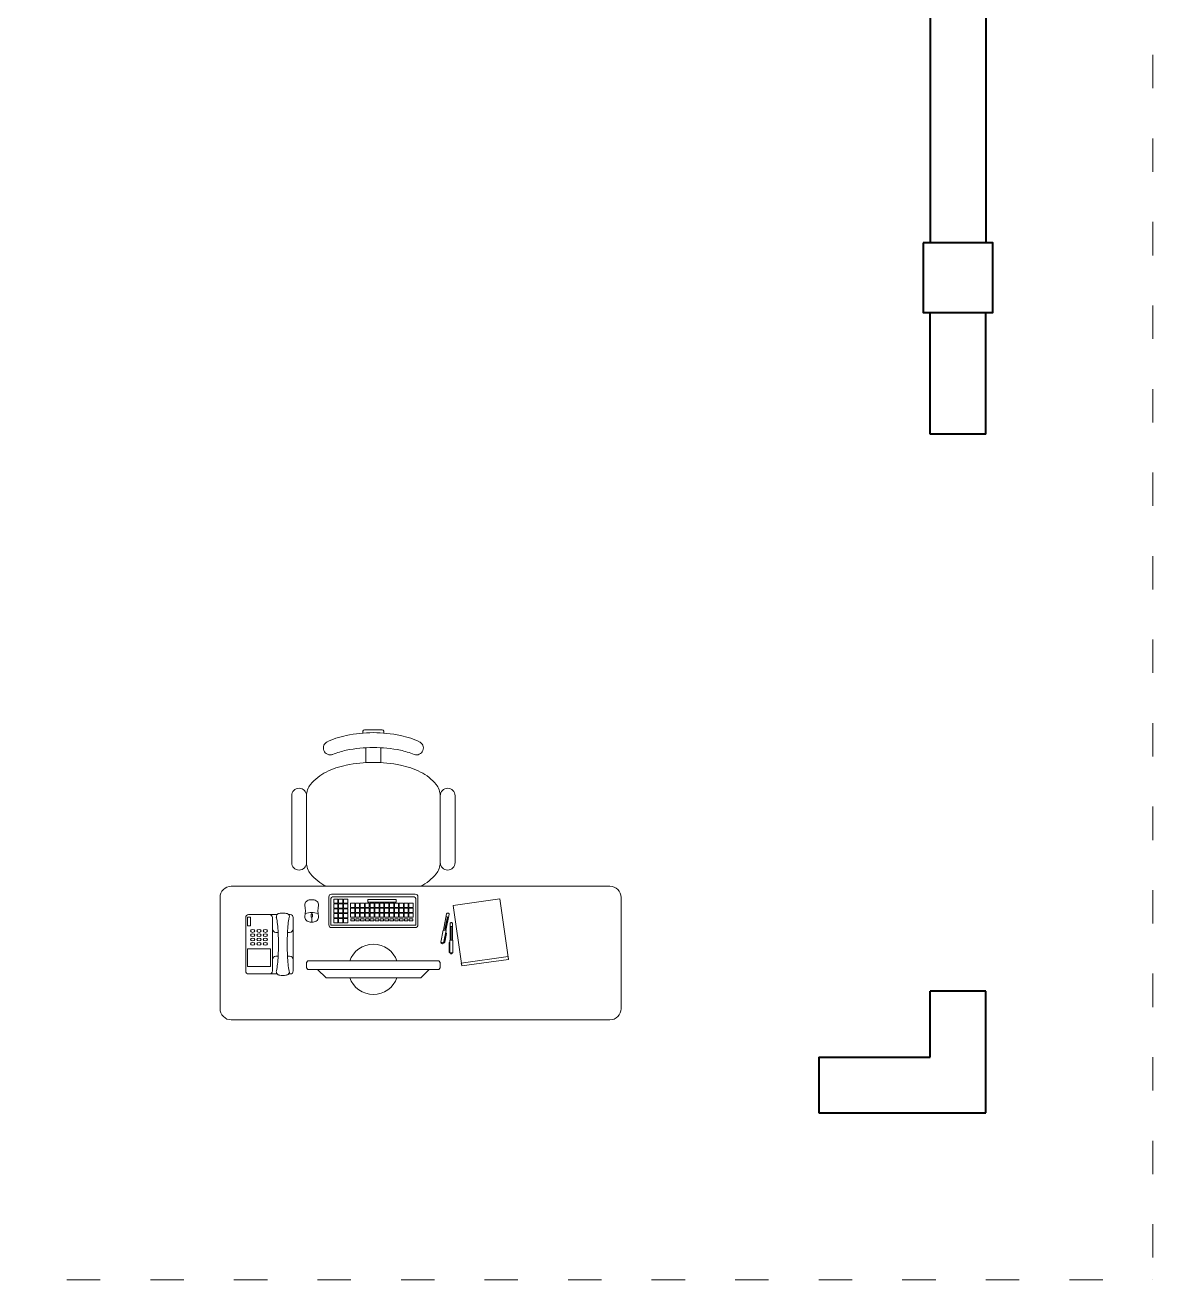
# Model space of a CAD drawing. Header units: millimetres. Extents: x 1551 to 1744, y 1536 to 1676.
# Drawn here: x 1605.988 to 1610.038, y 1566.155 to 1570.662 of the extents above; entities that cross this region are included whole.
import ezdxf

# ---------------------------------------------------------------- set-up
doc = ezdxf.new("R2010")
doc.units = ezdxf.units.MM
doc.linetypes.add('ACAD_ISO03W100', pattern=[30, 12, -18])
doc.layers.add('01_Gruesa', color=7, linetype='Continuous', lineweight=40)
doc.layers.add('03_Fina', color=7, linetype='Continuous', lineweight=9)

# ---------------------------------------------------------------- blocks, each defined once
blk = doc.blocks.new('*U26')
blk.add_lwpolyline([(-0.0075, -0.0075), (0.0075, -0.0075), (0.0075, 0.0075), (-0.0075, 0.0075)], close=True)
blk = doc.blocks.new('*U27')
at = {"layer": '03_Fina', "color": 0, "linetype": 'ByBlock', "lineweight": -2, "transparency": 16777216}
for p in [(0, 0), (0.0175, 0), (0.035, 0), (0.0525, 0), (0.07, 0), (0.0875, 0), (0.105, 0), (0.1225, 0), (0.14, 0), (0.1575, 0), (0.175, 0), (0.1925, 0), (0.21, 0), (0, -0.0175), (0, -0.035), (0.0175, -0.0175), (0.0175, -0.035), (0.035, -0.0175), (0.035, -0.035), (0.0525, -0.0175), (0.0525, -0.035), (0.07, -0.0175), (0.07, -0.035), (0.0875, -0.0175), (0.0875, -0.035), (0.105, -0.0175), (0.105, -0.035), (0.1225, -0.0175), (0.1225, -0.035), (0.14, -0.0175), (0.14, -0.035), (0.1575, -0.0175), (0.1575, -0.035), (0.175, -0.0175), (0.175, -0.035), (0.1925, -0.0175), (0.1925, -0.035), (0.21, -0.0175), (0.21, -0.035)]:
    blk.add_blockref('*U26', p, dxfattribs=at)
blk = doc.blocks.new('*U28')
blk.add_lwpolyline([(-0.0075, -0.0075), (0.0075, -0.0075), (0.0075, 0.0075), (-0.0075, 0.0075)], close=True)
blk = doc.blocks.new('*U29')
at = {"layer": '03_Fina', "color": 0, "linetype": 'ByBlock', "lineweight": -2, "transparency": 16777216}
for p in [(0, 0), (0.0175, 0), (0.035, 0), (0, -0.0175), (0, -0.035), (0, -0.0525), (0.0175, -0.0175), (0.0175, -0.035), (0.0175, -0.0525), (0.035, -0.0175), (0.035, -0.035), (0.035, -0.0525), (0, -0.07), (0.0175, -0.07), (0.035, -0.07)]:
    blk.add_blockref('*U28', p, dxfattribs=at)
blk = doc.blocks.new('*U30')
blk.add_lwpolyline([(-0.0064, 0.0037), (0.0064, 0.0037), (0.0064, -0.0037), (-0.0064, -0.0037)], close=True)
blk = doc.blocks.new('*U31')
at = {"layer": '03_Fina', "color": 0, "linetype": 'ByBlock', "lineweight": -2, "transparency": 16777216}
for p in [(0, 0), (0.0175, 0), (0.035, 0), (0.0525, 0), (0.07, 0), (0.0875, 0), (0.105, 0), (0.1225, 0), (0.14, 0), (0.1575, 0), (0.175, 0), (0.1925, 0), (0.21, 0)]:
    blk.add_blockref('*U30', p, dxfattribs=at)
blk = doc.blocks.new('*U32')
blk.add_ellipse((0, 0), major_axis=(-0.0077, 0), ratio=0.672701)
blk = doc.blocks.new('*U33')
at = {"layer": '03_Fina', "color": 0, "linetype": 'ByBlock', "lineweight": -2, "transparency": 16777216}
for p in [(0, 0), (0.0231, 0), (0.0462, 0), (0, -0.0155), (0, -0.0311), (0, -0.0466), (0.0231, -0.0155), (0.0231, -0.0311), (0.0231, -0.0466), (0.0462, -0.0155), (0.0462, -0.0311), (0.0462, -0.0466)]:
    blk.add_blockref('*U32', p, dxfattribs=at)

msp = doc.modelspace()

# ---------------------------------------------------------------- linework, layer by layer
at = {"layer": '01_Gruesa', "color": 5}
for p, q in [((1609.4376, 1571.5049), (1609.4376, 1569.8799)), ((1609.2376, 1570.9549), (1609.2376, 1569.8799)), ((1609.2376, 1569.1924), (1609.2376, 1569.6299)), ((1609.4376, 1569.1924), (1609.4376, 1569.6299)), ((1609.4376, 1569.1924), (1609.2376, 1569.1924)), ((1609.2376, 1566.9549), (1609.2376, 1567.1924)), ((1609.4376, 1567.1924), (1609.2376, 1567.1924)), ((1609.4376, 1566.7549), (1609.4376, 1567.1924)), ((1608.8376, 1566.9549), (1608.8376, 1566.7549)), ((1608.8376, 1566.9549), (1609.2376, 1566.9549)), ((1608.8376, 1566.7549), (1609.4376, 1566.7549))]:
    msp.add_line(p, q, dxfattribs=at)
at = {"layer": '01_Gruesa', "color": 244, "true_color": 0x991b1e}
msp.add_lwpolyline([(1609.2126, 1569.8799), (1609.2126, 1569.6299), (1609.4626, 1569.6299), (1609.4626, 1569.8799)], close=True, dxfattribs=at)
at = {"layer": '03_Fina', "linetype": 'ACAD_ISO03W100', "ltscale": 0.01}
for p in [(1610.0376, 1583.4549), (1592.6376, 1566.1549)]:
    msp.add_line(p, (1610.0376, 1566.1549), dxfattribs=at)
at = {"layer": '03_Fina', "color": 252, "lineweight": 9, "true_color": 0x939598}
for p, q in [((1607.2009, 1568.1191), (1607.2009, 1568.1259)), ((1607.2702, 1568.1312), (1607.2062, 1568.1312)), ((1607.2756, 1568.1191), (1607.2756, 1568.1259)), ((1607.2116, 1568.0665), (1607.2116, 1568.0132)), ((1607.2649, 1568.0665), (1607.2649, 1568.0132)), ((1606.9449, 1567.8939), (1606.9449, 1567.6539)), ((1606.9982, 1567.8939), (1606.9982, 1567.6539)), ((1607.4782, 1567.8939), (1607.4782, 1567.6539)), ((1607.5316, 1567.8939), (1607.5316, 1567.6539)), ((1606.893, 1567.4672), (1606.7904, 1567.4672)), ((1606.9397, 1567.4672), (1606.9343, 1567.4672)), ((1607.0167, 1567.475), (1607.0167, 1567.469)), ((1606.7797, 1567.2645), (1606.7797, 1567.4565)), ((1606.7973, 1567.4583), (1606.7867, 1567.4583)), ((1606.7867, 1567.4263), (1606.7867, 1567.4583)), ((1606.7973, 1567.4263), (1606.7867, 1567.4263)), ((1606.7973, 1567.4263), (1606.7973, 1567.4583)), ((1606.8757, 1567.2645), (1606.8757, 1567.4565)), ((1606.9504, 1567.2645), (1606.9504, 1567.4565)), ((1607.0167, 1567.4577), (1607.0167, 1567.4404)), ((1607.4992, 1567.4599), (1607.508, 1567.4582)), ((1607.5226, 1567.4244), (1607.5136, 1567.4244)), ((1606.8964, 1567.4032), (1606.8885, 1567.4032)), ((1606.9376, 1567.4032), (1606.9297, 1567.4032)), ((1607.4809, 1567.3675), (1607.4893, 1567.4113)), ((1607.4897, 1567.4116), (1607.4989, 1567.4098)), ((1607.4991, 1567.4094), (1607.4907, 1567.3656)), ((1607.5131, 1567.3749), (1607.5131, 1567.3302)), ((1607.5228, 1567.3752), (1607.5135, 1567.3752)), ((1607.5231, 1567.3302), (1607.5231, 1567.3749)), ((1606.8688, 1567.3445), (1606.7867, 1567.3445)), ((1606.7867, 1567.3445), (1606.7867, 1567.2805)), ((1606.8688, 1567.3445), (1606.8688, 1567.2805)), ((1607.4907, 1567.3656), (1607.4809, 1567.3675)), ((1607.4813, 1567.3669), (1607.4901, 1567.3652)), ((1607.4874, 1567.3623), (1607.4827, 1567.3632)), ((1607.4874, 1567.3623), (1607.4874, 1567.3623)), ((1607.4907, 1567.3656), (1607.4907, 1567.3656)), ((1607.5131, 1567.3302), (1607.5131, 1567.3302)), ((1607.5131, 1567.3302), (1607.5231, 1567.3302)), ((1607.5226, 1567.3297), (1607.5137, 1567.3297)), ((1606.8964, 1567.3179), (1606.8885, 1567.3179)), ((1606.9376, 1567.3179), (1606.9297, 1567.3179)), ((1607.5158, 1567.3264), (1607.5158, 1567.3264)), ((1607.5158, 1567.3264), (1607.5205, 1567.3264)), ((1606.8688, 1567.2805), (1606.7867, 1567.2805)), ((1606.893, 1567.2539), (1606.7904, 1567.2539)), ((1606.9397, 1567.2539), (1606.9341, 1567.2539))]:
    msp.add_line(p, q, dxfattribs=at)
for points in [[(1606.7279, 1567.569), (1608.0879, 1567.569, -0.414214), (1608.1279, 1567.529), (1608.1279, 1567.129, -0.414214), (1608.0879, 1567.089), (1606.7279, 1567.089, -0.414214), (1606.6879, 1567.129), (1606.6879, 1567.529, -0.414214)], [(1607.0217, 1567.5204), (1607.0117, 1567.5204, 0.414214), (1606.9917, 1567.5004, -0.125), (1606.9917, 1567.4604, 0.414214), (1607.0117, 1567.4404), (1607.0217, 1567.4404, 0.414214), (1607.0417, 1567.4604, -0.125), (1607.0417, 1567.5004, 0.414214)], [(1607.3882, 1567.5404), (1607.0882, 1567.5404, 0.414214), (1607.0782, 1567.5304), (1607.0782, 1567.4304, 0.414214), (1607.0882, 1567.4204), (1607.3882, 1567.4204, 0.414214), (1607.3982, 1567.4304), (1607.3982, 1567.5304, 0.414214)], [(1607.3911, 1567.4294), (1607.0853, 1567.4294), (1607.0853, 1567.5212, -0.414214), (1607.0955, 1567.5314), (1607.3809, 1567.5314, -0.414214), (1607.3911, 1567.5212)], [(1607.0179, 1567.4577), (1607.0156, 1567.4577, -0.414214), (1607.0144, 1567.4589), (1607.0144, 1567.4677, -0.414214), (1607.0156, 1567.469), (1607.0179, 1567.469, -0.414214), (1607.0191, 1567.4677), (1607.0191, 1567.4589, -0.414214)], [(1607.4965, 1567.4128), (1607.4968, 1567.4127, 0.414214), (1607.499, 1567.4142), (1607.5067, 1567.454, 0.414214), (1607.5052, 1567.4562), (1607.5049, 1567.4563, 0.414214), (1607.5027, 1567.4548), (1607.495, 1567.415, 0.414214)], [(1607.5163, 1567.3776), (1607.516, 1567.3776, -0.414214), (1607.5142, 1567.3795), (1607.5142, 1567.4201, -0.414214), (1607.516, 1567.422), (1607.5163, 1567.422, -0.414214), (1607.5182, 1567.4201), (1607.5182, 1567.3795, -0.414214)]]:
    msp.add_lwpolyline(points, format="xyb", close=True, dxfattribs=at)
for points in [[(1607.3196, 1567.5118), (1607.2179, 1567.5118), (1607.2179, 1567.5216), (1607.3196, 1567.5216)], [(1607.6929, 1567.5241), (1607.5245, 1567.5003), (1607.5554, 1567.2825), (1607.7237, 1567.3063)], [(1607.4732, 1567.3004), (1607.0032, 1567.3004), (1606.9982, 1567.2954), (1606.9982, 1567.2754), (1607.0032, 1567.2704), (1607.4732, 1567.2704), (1607.4782, 1567.2754), (1607.4782, 1567.2954)], [(1607.7223, 1567.3162), (1607.554, 1567.2924), (1607.5554, 1567.2825), (1607.7237, 1567.3063)], [(1607.0382, 1567.2704), (1607.0682, 1567.2404), (1607.4082, 1567.2404), (1607.4382, 1567.2704)]]:
    msp.add_lwpolyline(points, close=True, dxfattribs=at)
for points in [[(1607.4899, 1567.4115), (1607.5011, 1567.4697, -0.414214), (1607.5055, 1567.4727), (1607.507, 1567.4724, -0.414214), (1607.5099, 1567.468), (1607.4987, 1567.4098)], [(1607.5226, 1567.3752), (1607.5226, 1567.4344, 0.414214), (1607.5189, 1567.4382), (1607.5174, 1567.4382, 0.414214), (1607.5136, 1567.4344), (1607.5136, 1567.3752)], [(1607.4908, 1567.3662, 0.414214), (1607.4937, 1567.3682), (1607.4998, 1567.3995, 0.414214), (1607.4993, 1567.4002), (1607.4993, 1567.4002, 0.414214), (1607.4985, 1567.3997), (1607.4982, 1567.398, 0.317837), (1607.4985, 1567.3973, -0.317837), (1607.4986, 1567.397), (1607.4986, 1567.397, -0.517638), (1607.4982, 1567.3968, -0.317837), (1607.4976, 1567.3981), (1607.4979, 1567.3998, -0.414214), (1607.4994, 1567.4008, -0.414214), (1607.5004, 1567.3993), (1607.4943, 1567.368, -0.414214), (1607.4907, 1567.3656)], [(1607.5131, 1567.3308, -0.414214), (1607.5106, 1567.3333), (1607.5106, 1567.3652, -0.414214), (1607.5113, 1567.3658), (1607.5113, 1567.3658, -0.414214), (1607.5119, 1567.3652), (1607.5119, 1567.3634, -0.317837), (1607.5115, 1567.3628, 0.317837), (1607.5113, 1567.3625), (1607.5113, 1567.3625, 0.517638), (1607.5117, 1567.3622, 0.317837), (1607.5125, 1567.3634), (1607.5125, 1567.3652, 0.414214), (1607.5113, 1567.3664, 0.414214), (1607.51, 1567.3652), (1607.51, 1567.3333, 0.414214), (1607.5131, 1567.3302)]]:
    msp.add_lwpolyline(points, format="xyb", dxfattribs=at)
for centre, radius, start, end in [((1607.2014, 1567.8196), 0.2972, 101.7009, 116.5651), ((1607.2382, 1567.642), 0.4786, 90, 101.7009), ((1607.2062, 1568.1259), 0.00533, 90, 180), ((1607.2382, 1567.642), 0.4786, 78.2991, 90), ((1607.2702, 1568.1259), 0.00533, 0, 90), ((1607.275, 1567.8196), 0.2972, 63.4349, 78.2991), ((1607.0831, 1568.0654), 0.0245, 111.5813, 291.5813), ((1607.2014, 1567.7662), 0.2972, 101.7009, 111.5813), ((1607.2382, 1567.5886), 0.4786, 90, 101.7009), ((1607.2382, 1567.5886), 0.4786, 78.2991, 90), ((1607.275, 1567.7662), 0.2972, 68.4187, 78.2991), ((1607.3933, 1568.0654), 0.0245, 248.4187, 68.4187), ((1607.2382, 1567.5353), 0.4786, 90, 101.7009), ((1607.2382, 1567.5353), 0.4786, 78.2991, 90), ((1607.1456, 1567.8246), 0.1723, 116.5651, 140.3607), ((1607.2014, 1567.7129), 0.2972, 101.7009, 116.5651), ((1607.275, 1567.7129), 0.2972, 63.4349, 78.2991), ((1607.3309, 1567.8246), 0.1723, 39.6393, 63.4349), ((1606.9716, 1567.8939), 0.0267, 0, 180), ((1607.0619, 1567.8939), 0.0637, 140.3607, 180), ((1607.4145, 1567.8939), 0.0637, 0, 39.6393), ((1607.5049, 1567.8939), 0.0267, 0, 180), ((1606.9716, 1567.6539), 0.0267, 180, 0), ((1607.0619, 1567.6539), 0.0637, 180, 219.6393), ((1607.4145, 1567.6539), 0.0637, 320.3607, 0), ((1607.5049, 1567.6539), 0.0267, 180, 0), ((1607.1456, 1567.7232), 0.1723, 219.6393, 243.4349), ((1607.3309, 1567.7232), 0.1723, 296.5651, 320.3607), ((1606.7904, 1567.4565), 0.0107, 90, 180), ((1606.8651, 1567.4565), 0.0107, 0, 90), ((1606.9025, 1567.4587), 0.0128, 101.2958, 193.3617), ((1606.9131, 1567.406), 0.0665, 90, 101.2958), ((1606.9131, 1567.406), 0.0665, 76.0825, 90), ((1606.9262, 1567.4603), 0.0107, 340.2489, 76.4245), ((1606.9397, 1567.4565), 0.0107, 0, 90), ((1607.0167, 1567.4146), 0.0604, 67.5, 112.5), ((1606.7048, 1567.4117), 0.1904, 6.1675, 13.8968), ((1606.9015, 1567.4726), 0.0197, 233.5958, 233.7272), ((1606.4229, 1567.3813), 0.474, 2.5629, 6.1675), ((1607.4033, 1567.3813), 0.474, 173.8325, 177.4371), ((1607.1213, 1567.4117), 0.1904, 166.1032, 173.8325), ((1606.8885, 1567.416), 0.0128, 180, 270), ((1605.9598, 1567.3605), 0.9375, 0, 2.5629), ((1607.8663, 1567.3605), 0.9375, 177.4371, 180), ((1606.9376, 1567.416), 0.0128, 270, 0), ((1607.4896, 1567.4113), 0.000313, 79.0871, 169.0871), ((1607.4988, 1567.4095), 0.000313, 349.0871, 79.0871), ((1607.5135, 1567.3749), 0.000313, 90, 180), ((1607.5228, 1567.3749), 0.000313, 0, 90), ((1605.9598, 1567.3605), 0.9375, 357.4371, 0), ((1607.8663, 1567.3605), 0.9375, 180, 182.5629), ((1607.2382, 1567.2704), 0.09, 19.4712, 160.5288), ((1607.4814, 1567.3674), 0.0005, 169.0871, 262.2718), ((1607.4858, 1567.3665), 0.0045, 175.4565, 342.7176), ((1607.4902, 1567.3657), 0.0005, 255.9023, 349.0871), ((1607.5136, 1567.3302), 0.0005, 180, 273.1847), ((1607.5181, 1567.3302), 0.0045, 186.3695, 353.6305), ((1607.5226, 1567.3302), 0.0005, 266.8153, 0), ((1606.8885, 1567.3051), 0.0128, 90, 180), ((1606.7048, 1567.3093), 0.1904, 346.6383, 353.8325), ((1606.4229, 1567.3398), 0.474, 353.8325, 357.4371), ((1607.4033, 1567.3398), 0.474, 182.5629, 186.1675), ((1607.1213, 1567.3093), 0.1904, 186.1675, 193.8968), ((1606.9376, 1567.3051), 0.0128, 0, 90), ((1606.7904, 1567.2645), 0.0107, 180, 270), ((1606.8651, 1567.2645), 0.0107, 270, 0), ((1606.9025, 1567.2624), 0.0128, 166.6383, 268.4297), ((1606.9131, 1567.3151), 0.0665, 260.5924, 270), ((1606.9131, 1567.3151), 0.0665, 270, 279.4076), ((1606.9177, 1567.2873), 0.0384, 279.4076, 287.8024), ((1606.9261, 1567.2609), 0.0107, 279.5352, 14.6502), ((1606.9397, 1567.2645), 0.0107, 270, 0), ((1607.2382, 1567.2704), 0.09, 199.4712, 340.5288)]:
    msp.add_arc(centre, radius, start, end, dxfattribs=at)

# ---------------------------------------------------------------- block references
at = {"layer": '03_Fina', "color": 252, "lineweight": 9, "true_color": 0x939598, "rotation": 180}
for name, p in [('*U29', (1607.1385, 1567.4454)), ('*U27', (1607.3737, 1567.4651)), ('*U31', (1607.3737, 1567.4482)), ('*U33', (1606.8508, 1567.3619))]:
    msp.add_blockref(name, p, dxfattribs=at)

doc.saveas('drawing.dxf')
